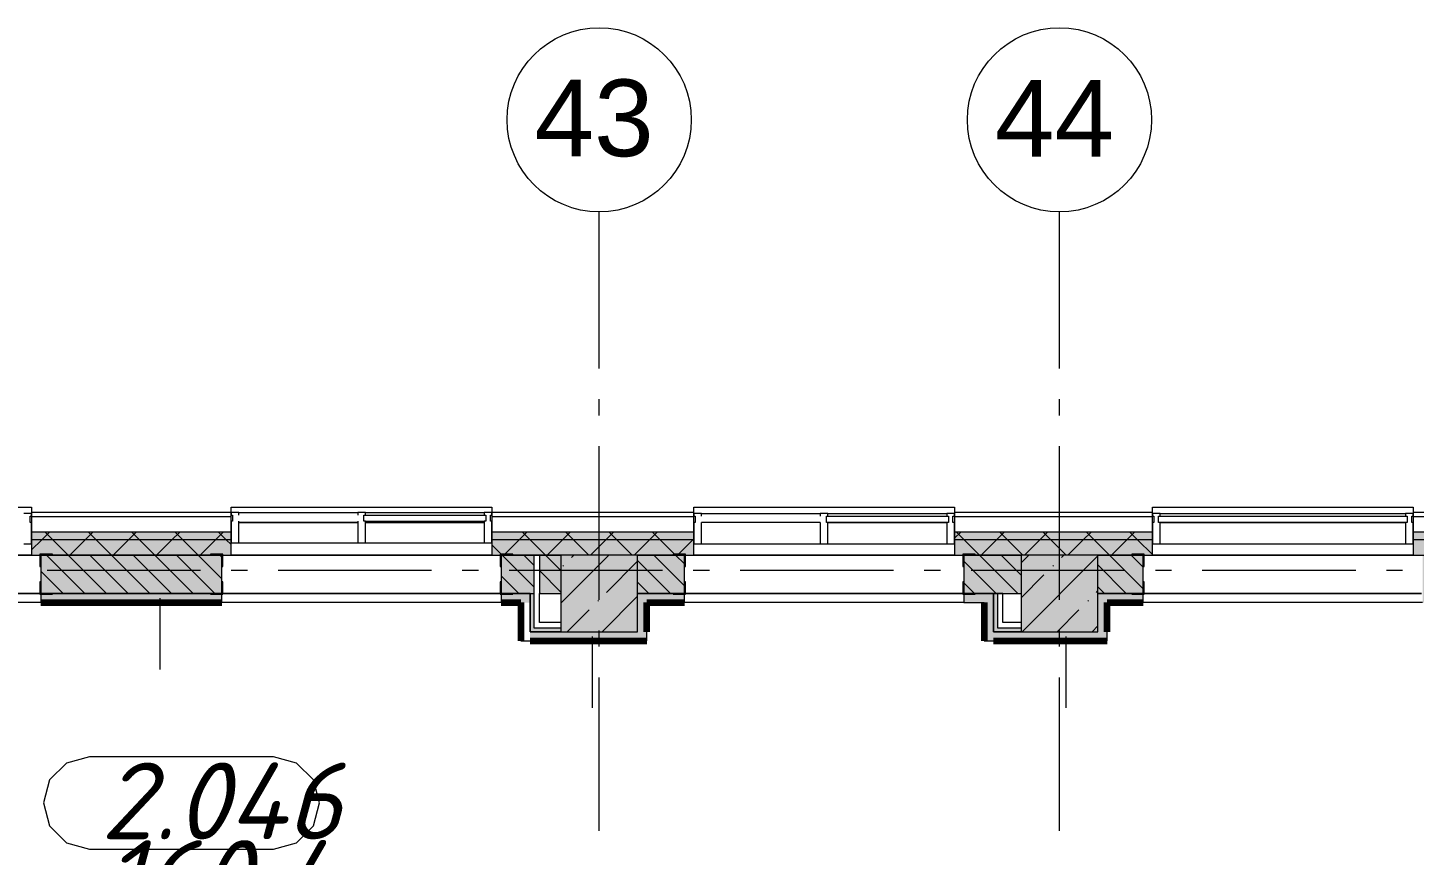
# Model space of a CAD drawing. Header units: millimetres. Extents: x -537608 to 253996, y -217170 to 186033.
# Drawn here: x -310036 to -300999, y -46857 to -41465 of the extents above; entities that cross this region are included whole.
import ezdxf

# ---------------------------------------------------------------- set-up
doc = ezdxf.new("R2010")
doc.units = ezdxf.units.MM
doc.layers.add('16) Лак 1.6м', color=160, linetype='Continuous', lineweight=90)
doc.layers.add('PDF _Геометрия', color=7, linetype='Continuous')
doc.layers.add('PDF _Текст', color=7, linetype='Continuous')
doc.layers.add('PDF _Сплошная заливка', color=7, linetype='Continuous', true_color=0xffffff)
doc.styles.add('PDF ArialMT', font='arial.ttf')
doc.styles.add('PDF ISOCPEUR Italic', font='isocpeui.ttf')

msp = doc.modelspace()

# ---------------------------------------------------------------- hatches: boundary and pattern name
at = {"layer": 'PDF _Сплошная заливка', "transparency": 33554559}
h = msp.add_hatch(color=256, dxfattribs=at)
h.paths.add_polyline_path([(-291411.3555, -44900.6677), (-291411.3555, -44800.6673), (-298005.3554, -44800.6673), (-298005.3554, -44900.6677), (-292091.069, -44900.6677)], flags=0)
h.paths.add_polyline_path([(-300051.8592, -44900.6677), (-299705.3584, -44900.6677), (-299705.3584, -44800.6673), (-301005.3596, -44800.6673), (-301005.3596, -44900.6677), (-300470.8499, -44900.6677)], flags=0)
h.paths.add_polyline_path([(-303822.7632, -44900.6677), (-302705.3583, -44900.6677), (-302705.3583, -44800.6673), (-303995.3569, -44800.6673), (-303995.3569, -44900.6677)], flags=0)
h.paths.add_polyline_path([(-306061.3579, -44900.6677), (-305695.3599, -44900.6677), (-305695.3599, -44800.6673), (-307010.3586, -44800.6673), (-307010.3586, -44900.6677), (-306336.6949, -44900.6677)], flags=0)
h.paths.add_polyline_path([(-308850.6309, -44900.6677), (-308710.3573, -44900.6677), (-308710.3573, -44800.6673), (-310010.3585, -44800.6673), (-310010.3585, -44900.6677), (-309688.6081, -44900.6677)], flags=0)
h.paths.add_polyline_path([(-312061.362, -44900.6677), (-311710.3615, -44900.6677), (-311710.3615, -44800.6673), (-313005.3593, -44800.6673), (-313005.3593, -44900.6677), (-312202.5441, -44900.6677)], flags=0)
h.paths.add_polyline_path([(-316005.3592, -44900.6677), (-314705.3622, -44900.6677), (-314705.3622, -44800.6673), (-316005.3592, -44800.6673)], flags=0)
h.paths.add_polyline_path([(-318068.389, -44900.6677), (-317705.3621, -44900.6677), (-317705.3621, -44800.6673), (-319005.3634, -44800.6673), (-319005.3634, -44900.6677), (-318906.3662, -44900.6677)], flags=0)
h.paths.add_polyline_path([(-323934.2382, -44900.6677), (-323705.3619, -44900.6677), (-323705.3619, -44800.6673), (-325005.3632, -44800.6673), (-325005.3632, -44900.6677), (-324061.3615, -44900.6677)], flags=0)
h.paths.add_polyline_path([(-321420.3022, -44900.6677), (-320705.362, -44900.6677), (-320705.362, -44800.6673), (-322005.3633, -44800.6673), (-322005.3633, -44900.6677), (-321839.293, -44900.6677)], flags=0)
h.paths.add_polyline_path([(-326705.3618, -44900.6677), (-326705.3618, -44800.6673), (-328311.3625, -44800.6673), (-328311.3625, -44900.6677), (-326867.1607, -44900.6677)], flags=0)
h.paths.add_polyline_path([(-330011.3654, -44900.6677), (-330011.3654, -44800.6673), (-331311.3624, -44800.6673), (-331311.3624, -44900.6677), (-330219.0739, -44900.6677)], flags=0)
h.paths.add_polyline_path([(-342261.3661, -44900.6677), (-339011.3695, -44900.6677), (-339011.3695, -44800.6673), (-342261.3661, -44800.6673)], flags=0)
h = msp.add_hatch(color=256, dxfattribs=at)
h.paths.add_polyline_path([(-291511.3559, -44800.6673), (-291511.3559, -44750.6671), (-298005.3554, -44750.6671), (-298005.3554, -44800.6673), (-292091.069, -44800.6673)], flags=0)
h.paths.add_polyline_path([(-302705.3583, -44800.6673), (-302705.3583, -44750.6671), (-303995.3569, -44750.6671), (-303995.3569, -44800.6673), (-302984.786, -44800.6673)], flags=0)
h.paths.add_polyline_path([(-300051.8592, -44800.6673), (-299705.3584, -44800.6673), (-299705.3584, -44750.6671), (-301005.3596, -44750.6671), (-301005.3596, -44800.6673), (-300470.8499, -44800.6673)], flags=0)
h.paths.add_polyline_path([(-305695.3599, -44800.6673), (-305695.3599, -44750.6671), (-307010.3586, -44750.6671), (-307010.3586, -44800.6673), (-305917.7084, -44800.6673)], flags=0)
h.paths.add_polyline_path([(-308850.6309, -44800.6673), (-308710.3573, -44800.6673), (-308710.3573, -44750.6671), (-310010.3585, -44750.6671), (-310010.3585, -44800.6673), (-309688.6081, -44800.6673)], flags=0)
h.paths.add_polyline_path([(-311710.3615, -44800.6673), (-311710.3615, -44750.6671), (-313005.3593, -44750.6671), (-313005.3593, -44800.6673), (-311783.5533, -44800.6673)], flags=0)
h.paths.add_polyline_path([(-318068.389, -44800.6673), (-317705.3621, -44800.6673), (-317705.3621, -44750.6671), (-319005.3634, -44750.6671), (-319005.3634, -44800.6673), (-318906.3662, -44800.6673)], flags=0)
h.paths.add_polyline_path([(-314705.3622, -44800.6673), (-314705.3622, -44750.6671), (-316005.3592, -44750.6671), (-316005.3592, -44800.6673), (-314716.4758, -44800.6673)], flags=0)
h.paths.add_polyline_path([(-320705.362, -44800.6673), (-320705.362, -44750.6671), (-322005.3633, -44750.6671), (-322005.3633, -44800.6673), (-321001.3114, -44800.6673)], flags=0)
h.paths.add_polyline_path([(-324772.2154, -44800.6673), (-323705.3619, -44800.6673), (-323705.3619, -44750.6671), (-325005.3632, -44750.6671), (-325005.3632, -44800.6673)], flags=0)
h.paths.add_polyline_path([(-326867.1607, -44800.6673), (-326705.3618, -44800.6673), (-326705.3618, -44750.6671), (-328311.3625, -44750.6671), (-328311.3625, -44800.6673), (-327286.1471, -44800.6673)], flags=0)
h.paths.add_polyline_path([(-331311.3624, -44800.6673), (-330011.3654, -44800.6673), (-330011.3654, -44750.6671), (-331311.3624, -44750.6671)], flags=0)
h.paths.add_polyline_path([(-339011.3695, -44800.6673), (-339011.3695, -44750.6671), (-342211.3659, -44750.6671), (-342211.3659, -44800.6673), (-339017.8456, -44800.6673)], flags=0)
h = msp.add_hatch(color=256, dxfattribs=at)
h.paths.add_polyline_path([(-296280.9595, -45150.6667), (-294561.356, -45150.6667), (-294561.356, -44900.6677), (-297061.3581, -44900.6677), (-297061.3581, -45150.6667), (-297001.3553, -45150.6667)], flags=0)
h.paths.add_polyline_path([(-299764.9091, -45150.6667), (-299764.9091, -44900.6677), (-300944.909, -44900.6677), (-300944.909, -45150.6667), (-300051.8592, -45150.6667)], flags=0)
h.paths.add_polyline_path([(-297561.3559, -45150.6667), (-297561.3559, -44900.6677), (-297944.9091, -44900.6677), (-297944.9091, -45150.6667), (-297801.3587, -45150.6667)], flags=0)
h.paths.add_polyline_path([(-306001.3593, -45150.6667), (-305754.9106, -45150.6667), (-305754.9106, -44900.6677), (-306061.3579, -44900.6677), (-306061.3579, -45150.6667)], flags=0)
h.paths.add_polyline_path([(-302984.786, -45150.6667), (-302764.909, -45150.6667), (-302764.909, -44900.6677), (-303061.3579, -44900.6677), (-303061.3579, -45150.6667), (-303001.3594, -45150.6667)], flags=0)
h.paths.add_polyline_path([(-303741.36, -45150.6667), (-303561.3601, -45150.6667), (-303561.3601, -44900.6677), (-303934.9106, -44900.6677), (-303934.9106, -45150.6667), (-303822.7632, -45150.6667)], flags=0)
h.paths.add_polyline_path([(-306561.36, -45150.6667), (-306561.36, -44900.6677), (-306701.358, -44900.6677), (-306701.358, -45150.6667)], flags=0)
h.paths.add_polyline_path([(-306755.6857, -45150.6667), (-306736.3607, -45150.6667), (-306736.3607, -44900.6677), (-306949.9122, -44900.6677), (-306949.9122, -45150.6667), (-306761.3608, -45150.6667)], flags=0)
h.paths.add_polyline_path([(-308850.6309, -45150.6667), (-308769.9123, -45150.6667), (-308769.9123, -44900.6677), (-309949.9121, -44900.6677), (-309949.9121, -45150.6667), (-309688.6081, -45150.6667)], flags=0)
h.paths.add_polyline_path([(-312781.3616, -45150.6667), (-312561.3598, -45150.6667), (-312561.3598, -44900.6677), (-312944.9129, -44900.6677), (-312944.9129, -45150.6667)], flags=0)
h.paths.add_polyline_path([(-315561.3597, -45150.6667), (-315561.3597, -44900.6677), (-315944.9128, -44900.6677), (-315944.9128, -45150.6667), (-315732.9329, -45150.6667)], flags=0)
h.paths.add_polyline_path([(-312061.362, -45150.6667), (-311769.9122, -45150.6667), (-311769.9122, -44900.6677), (-312061.362, -44900.6677), (-312061.362, -45134.7692)], flags=0)
h.paths.add_polyline_path([(-315061.3619, -45150.6667), (-314764.9129, -45150.6667), (-314764.9129, -44900.6677), (-315061.3619, -44900.6677), (-315061.3619, -45134.7692)], flags=0)
h.paths.add_polyline_path([(-318906.3662, -45150.6667), (-317764.9128, -45150.6667), (-317764.9128, -44900.6677), (-318944.9127, -44900.6677), (-318944.9127, -45150.6667)], flags=0)
h.paths.add_polyline_path([(-321001.3114, -45150.6667), (-320764.917, -45150.6667), (-320764.917, -44900.6677), (-321945.5326, -44900.6677), (-321945.5326, -45150.6667), (-321001.3631, -45150.6667)], flags=0)
h.paths.add_polyline_path([(-324944.9168, -45150.6667), (-324561.3637, -45150.6667), (-324561.3637, -44900.6677), (-324944.9168, -44900.6677), (-324944.9168, -44956.8232)], flags=0)
h.paths.add_polyline_path([(-324001.3631, -45150.6667), (-323765.5327, -45150.6667), (-323765.5327, -44900.6677), (-324061.3615, -44900.6677), (-324061.3615, -45150.6667)], flags=0)
h.paths.add_polyline_path([(-327561.3636, -45150.6667), (-327561.3636, -44900.6677), (-327611.3638, -44900.6677), (-327611.3638, -45150.6667)], flags=0)
h.paths.add_polyline_path([(-330551.3609, -45150.6667), (-330071.364, -45150.6667), (-330071.364, -44900.6677), (-330611.368, -44900.6677), (-330611.368, -45150.6667)], flags=0)
h.paths.add_polyline_path([(-326764.9169, -45150.6667), (-326764.9169, -44900.6677), (-327061.3657, -44900.6677), (-327061.3657, -45150.6667), (-326867.1607, -45150.6667)], flags=0)
h.paths.add_polyline_path([(-328251.3639, -45150.6667), (-328111.3659, -45150.6667), (-328111.3659, -44900.6677), (-328251.3639, -44900.6677), (-328251.3639, -44956.8232)], flags=0)
h.paths.add_polyline_path([(-331111.3615, -45150.6667), (-331111.3615, -44900.6677), (-331251.3638, -44900.6677), (-331251.3638, -45150.6667)], flags=0)
h.paths.add_polyline_path([(-339611.3634, -45150.6667), (-339071.368, -45150.6667), (-339071.368, -44900.6677), (-339611.3634, -44900.6677)], flags=0)
msp.add_hatch(color=256, dxfattribs=at).paths.add_polyline_path([(-306061.3579, -45400.6677), (-306061.3579, -44900.6677), (-306561.36, -44900.6677), (-306561.36, -45400.6677), (-306336.6949, -45400.6677)])
at = {"layer": 'PDF _Сплошная заливка', "true_color": 0xff7d7d, "transparency": 33554559}
h = msp.add_hatch(color=11, dxfattribs=at)
h.paths.add_polyline_path([(-306821.3594, -45210.6673), (-306761.3608, -45210.6673), (-306761.3608, -45150.6667), (-306949.9122, -45150.6667), (-306949.9122, -45210.6673)], flags=0)
h.paths.add_polyline_path([(-311769.9122, -45210.6673), (-311769.9122, -45150.6667), (-312001.3591, -45150.6667), (-312001.3591, -45210.6673), (-311783.5533, -45210.6673)], flags=0)
h.paths.add_polyline_path([(-308850.6309, -45210.6673), (-308769.9123, -45210.6673), (-308769.9123, -45150.6667), (-309949.9121, -45150.6667), (-309949.9121, -45210.6673), (-309688.6081, -45210.6673)], flags=0)
at = {"layer": 'PDF _Сплошная заливка', "true_color": 0x77b143, "transparency": 33554559}
msp.add_hatch(color=75, dxfattribs=at).paths.add_polyline_path([(-306761.3608, -45375.6676), (-306736.3607, -45375.6676), (-306736.3607, -45150.6667), (-306761.3608, -45150.6667), (-306761.3608, -45340.6671)])
at = {"layer": 'PDF _Сплошная заливка', "true_color": 0xff7d7d, "transparency": 33554559}
for points in [[(-306061.3579, -45400.6677), (-306001.3593, -45400.6677), (-306001.3593, -45150.6667), (-306061.3579, -45150.6667), (-306061.3579, -45312.8143)], [(-303061.3579, -45400.6677), (-303001.3594, -45400.6677), (-303001.3594, -45150.6667), (-303061.3579, -45150.6667), (-303061.3579, -45312.8143)], [(-306001.3593, -45460.6684), (-306001.3593, -45400.6677), (-306761.3608, -45400.6677), (-306761.3608, -45460.6684), (-306061.3579, -45460.6684)], [(-303561.3601, -45460.6684), (-303001.3594, -45460.6684), (-303001.3594, -45400.6677), (-303741.36, -45400.6677), (-303741.36, -45460.6684)]]:
    msp.add_hatch(color=11, dxfattribs=at).paths.add_polyline_path(points)
h = msp.add_hatch(color=11, dxfattribs=at)
h.paths.add_polyline_path([(-303741.36, -45210.6673), (-303741.36, -45150.6667), (-303934.9106, -45150.6667), (-303934.9106, -45210.6673), (-303801.3585, -45210.6673)], flags=0)
h.paths.add_polyline_path([(-305754.9106, -45210.6673), (-305754.9106, -45150.6667), (-306001.3593, -45150.6667), (-306001.3593, -45210.6673), (-305917.7084, -45210.6673)], flags=0)
h = msp.add_hatch(color=11, dxfattribs=at)
h.paths.add_polyline_path([(-297861.3573, -45210.6673), (-297801.3587, -45210.6673), (-297801.3587, -45150.6667), (-297944.9091, -45150.6667), (-297944.9091, -45210.6673)], flags=0)
h.paths.add_polyline_path([(-303001.3594, -45210.6673), (-302764.909, -45210.6673), (-302764.909, -45150.6667), (-303001.3594, -45150.6667)], flags=0)
h.paths.add_polyline_path([(-300051.8592, -45210.6673), (-299764.9091, -45210.6673), (-299764.9091, -45150.6667), (-300944.909, -45150.6667), (-300944.909, -45210.6673), (-300470.8499, -45210.6673)], flags=0)

# ---------------------------------------------------------------- linework, layer by layer
at = {"layer": '16) Лак 1.6м'}
for p, q in [((-309949.9121, -45210.6673), (-308769.9123, -45210.6673)), ((-306949.9122, -45210.6673), (-306821.3594, -45210.6673)), ((-306821.3594, -45210.6673), (-306821.3594, -45460.6684)), ((-306001.3593, -45400.6677), (-306001.3593, -45210.6673)), ((-306001.3593, -45210.6673), (-305754.9106, -45210.6673)), ((-303801.3585, -45210.6673), (-303801.3585, -45460.6684)), ((-303001.3594, -45400.6677), (-303001.3594, -45210.6673)), ((-303001.3594, -45210.6673), (-302764.909, -45210.6673)), ((-306761.3608, -45460.6684), (-306001.3593, -45460.6684)), ((-303741.36, -45460.6684), (-303001.3594, -45460.6684))]:
    msp.add_line(p, q, dxfattribs=at)
at = {"layer": 'PDF _Геометрия', "color": 253, "lineweight": 9, "true_color": 0xaaaaaa}
for p, q in [((-306311.3589, -43685.9988), (-306311.3589, -42664.7363)), ((-303311.359, -43685.9988), (-303311.359, -42664.7363)), ((-306311.3589, -43991.8325), (-306311.3589, -43885.9997)), ((-303311.359, -43991.8325), (-303311.359, -43885.9997)), ((-306311.3589, -45191.8333), (-306311.3589, -44191.8334)), ((-303311.359, -45191.8333), (-303311.359, -44191.8334)), ((-311710.3615, -44589.6671), (-310010.3585, -44589.6671)), ((-310010.3585, -44589.6671), (-310010.3585, -44623.6665)), ((-308710.3573, -44623.6665), (-308710.3573, -44589.6671)), ((-308710.3573, -44589.6671), (-307010.3586, -44589.6671)), ((-307010.3586, -44589.6671), (-307010.3586, -44623.6665)), ((-305695.3599, -44623.6665), (-305695.3599, -44589.6671)), ((-305695.3599, -44589.6671), (-303995.3569, -44589.6671)), ((-303995.3569, -44589.6671), (-303995.3569, -44623.6665)), ((-302705.3583, -44623.6665), (-302705.3583, -44589.6671)), ((-302705.3583, -44589.6671), (-301005.3596, -44589.6671)), ((-301005.3596, -44589.6671), (-301005.3596, -44623.6665)), ((-308660.3614, -44687.6673), (-307885.358, -44687.6673)), ((-307885.358, -44689.6675), (-308660.3614, -44689.6675)), ((-307835.3579, -44687.6673), (-307060.3588, -44687.6673)), ((-307060.3588, -44689.6675), (-307835.3579, -44689.6675)), ((-304870.3564, -44689.6675), (-305645.3597, -44689.6675)), ((-304820.3604, -44687.6673), (-304045.3572, -44687.6673)), ((-304045.3572, -44689.6675), (-304820.3604, -44689.6675)), ((-302655.3581, -44687.6673), (-301055.3555, -44687.6673)), ((-301055.3555, -44689.6675), (-302655.3581, -44689.6675)), ((-308909.7897, -45000.6682), (-309909.7897, -45000.6682)), ((-308603.9539, -45000.6682), (-308709.7889, -45000.6682)), ((-307403.9575, -45000.6682), (-308403.9574, -45000.6682)), ((-307098.1216, -45000.6682), (-307203.9566, -45000.6682)), ((-305898.1208, -45000.6682), (-306898.1208, -45000.6682)), ((-305592.2894, -45000.6682), (-305698.12, -45000.6682)), ((-304392.2885, -45000.6682), (-305392.2885, -45000.6682)), ((-304086.457, -45000.6682), (-304192.2876, -45000.6682)), ((-302886.4562, -45000.6682), (-303886.4562, -45000.6682)), ((-302580.6205, -45000.6682), (-302686.4554, -45000.6682)), ((-301380.6196, -45000.6682), (-302380.6196, -45000.6682)), ((-301074.7881, -45000.6682), (-301180.623, -45000.6682)), ((-306311.3589, -45497.6669), (-306311.3589, -45391.832)), ((-303311.359, -45497.6669), (-303311.359, -45391.832)), ((-306311.3589, -46697.6656), (-306311.3589, -45697.6656)), ((-303311.359, -46697.6656), (-303311.359, -45697.6656)), ((-309783.5146, -46256.4262), (-309893.3239, -46366.2334)), ((-309633.514, -46216.2327), (-309783.5146, -46256.4262)), ((-308433.5131, -46216.2327), (-309633.514, -46216.2327)), ((-308283.5168, -46256.4262), (-308433.5131, -46216.2327)), ((-308173.7075, -46366.2334), (-308283.5168, -46256.4262)), ((-309893.3239, -46366.2334), (-309933.5152, -46516.234)), ((-308133.5162, -46516.234), (-308173.7075, -46366.2334)), ((-309933.5152, -46516.234), (-309893.3239, -46666.2324)), ((-308173.7075, -46666.2324), (-308133.5162, -46516.234)), ((-309893.3239, -46666.2324), (-309783.5146, -46776.0418)), ((-308283.5168, -46776.0418), (-308173.7075, -46666.2324)), ((-309783.5146, -46776.0418), (-309633.514, -46816.2331)), ((-308433.5131, -46816.2331), (-308283.5168, -46776.0418)), ((-309633.514, -46816.2331), (-308433.5131, -46816.2331))]:
    msp.add_line(p, q, dxfattribs=at)
at = {"layer": 'PDF _Геометрия', "lineweight": 9}
for p, q in [((-310010.3585, -44630.6679), (-310060.3587, -44630.6679)), ((-308710.3573, -44623.6665), (-310010.3585, -44623.6665)), ((-310010.3585, -44623.6665), (-310010.3585, -44650.6667)), ((-310010.3585, -44647.6676), (-310010.3585, -44630.6679)), ((-308710.3573, -44650.6667), (-308710.3573, -44623.6665)), ((-308660.3614, -44623.6665), (-308710.3573, -44623.6665)), ((-308710.3573, -44623.6665), (-308710.3573, -44640.6662)), ((-308710.3573, -44640.6662), (-308700.3589, -44640.6662)), ((-308700.3589, -44640.6662), (-308700.3589, -44680.6681)), ((-308660.3614, -44640.6662), (-308660.3614, -44623.6665)), ((-308660.3614, -44623.6665), (-307885.358, -44623.6665)), ((-307835.3579, -44623.6665), (-307885.358, -44623.6665)), ((-307885.358, -44623.6665), (-307885.358, -44640.6662)), ((-307845.3604, -44680.6681), (-307845.3604, -44640.6662)), ((-307845.3604, -44640.6662), (-307835.3579, -44640.6662)), ((-307835.3579, -44623.6665), (-307060.3588, -44623.6665)), ((-307835.3579, -44640.6662), (-307835.3579, -44623.6665)), ((-307835.3579, -44640.6662), (-307060.3588, -44640.6662)), ((-307010.3586, -44623.6665), (-307060.3588, -44623.6665)), ((-307060.3588, -44623.6665), (-307060.3588, -44640.6662)), ((-307060.3588, -44640.6662), (-307050.3605, -44640.6662)), ((-307050.3605, -44640.6662), (-307050.3605, -44680.6681)), ((-307020.357, -44680.6681), (-307020.357, -44640.6662)), ((-307020.357, -44640.6662), (-307010.3586, -44640.6662)), ((-305695.3599, -44623.6665), (-307010.3586, -44623.6665)), ((-307010.3586, -44623.6665), (-307010.3586, -44650.6667)), ((-307010.3586, -44640.6662), (-307010.3586, -44623.6665)), ((-305695.3599, -44650.6667), (-305695.3599, -44623.6665)), ((-305645.3597, -44630.6679), (-305695.3599, -44630.6679)), ((-305695.3599, -44630.6679), (-305695.3599, -44647.6676)), ((-305645.3597, -44647.6676), (-305645.3597, -44630.6679)), ((-305645.3597, -44630.6679), (-304870.3564, -44630.6679)), ((-304820.3604, -44630.6679), (-304870.3564, -44630.6679)), ((-304870.3564, -44630.6679), (-304870.3564, -44647.6676)), ((-304820.3604, -44630.6679), (-304045.3572, -44630.6679)), ((-304820.3604, -44647.6676), (-304820.3604, -44630.6679)), ((-303995.3569, -44630.6679), (-304045.3572, -44630.6679)), ((-304045.3572, -44630.6679), (-304045.3572, -44647.6676)), ((-302705.3583, -44623.6665), (-303995.3569, -44623.6665)), ((-303995.3569, -44623.6665), (-303995.3569, -44650.6667)), ((-303995.3569, -44647.6676), (-303995.3569, -44630.6679)), ((-302705.3583, -44650.6667), (-302705.3583, -44623.6665)), ((-302655.3581, -44630.6679), (-302705.3583, -44630.6679)), ((-302705.3583, -44630.6679), (-302705.3583, -44647.6676)), ((-302655.3581, -44647.6676), (-302655.3581, -44630.6679)), ((-302655.3581, -44630.6679), (-301055.3555, -44630.6679)), ((-301005.3596, -44630.6679), (-301055.3555, -44630.6679)), ((-301055.3555, -44630.6679), (-301055.3555, -44647.6676)), ((-299705.3584, -44623.6665), (-301005.3596, -44623.6665)), ((-301005.3596, -44623.6665), (-301005.3596, -44650.6667)), ((-301005.3596, -44647.6676), (-301005.3596, -44630.6679)), ((-310020.3612, -44687.6673), (-310020.3612, -44647.6676)), ((-310020.3612, -44647.6676), (-310010.3585, -44647.6676)), ((-310010.3585, -44687.6673), (-310020.3612, -44687.6673)), ((-310010.3585, -44650.6667), (-310010.3585, -44750.6671)), ((-308710.3573, -44650.6667), (-310010.3585, -44650.6667)), ((-310010.3585, -44827.6675), (-310010.3585, -44687.6673)), ((-308710.3573, -44750.6671), (-308710.3573, -44650.6667)), ((-308700.3589, -44680.6681), (-308710.3573, -44680.6681)), ((-308710.3573, -44680.6681), (-308710.3573, -44820.6683)), ((-308660.3614, -44820.6683), (-308660.3614, -44680.6681)), ((-307885.358, -44680.6681), (-307885.358, -44820.6683)), ((-307835.3579, -44680.6681), (-307845.3604, -44680.6681)), ((-307835.3579, -44680.6681), (-307060.3588, -44680.6681)), ((-307835.3579, -44820.6683), (-307835.3579, -44680.6681)), ((-307050.3605, -44680.6681), (-307060.3588, -44680.6681)), ((-307060.3588, -44680.6681), (-307060.3588, -44820.6683)), ((-307010.3586, -44680.6681), (-307020.357, -44680.6681)), ((-307010.3586, -44650.6667), (-307010.3586, -44750.6671)), ((-305695.3599, -44650.6667), (-307010.3586, -44650.6667)), ((-307010.3586, -44820.6683), (-307010.3586, -44680.6681)), ((-305695.3599, -44647.6676), (-305685.3573, -44647.6676)), ((-305695.3599, -44750.6671), (-305695.3599, -44650.6667)), ((-305685.3573, -44687.6673), (-305695.3599, -44687.6673)), ((-305695.3599, -44687.6673), (-305695.3599, -44827.6675)), ((-305685.3573, -44647.6676), (-305685.3573, -44687.6673)), ((-305645.3597, -44827.6675), (-305645.3597, -44687.6673)), ((-304870.3564, -44687.6673), (-304870.3564, -44827.6675)), ((-304830.3588, -44687.6673), (-304830.3588, -44647.6676)), ((-304830.3588, -44647.6676), (-304820.3604, -44647.6676)), ((-304820.3604, -44687.6673), (-304830.3588, -44687.6673)), ((-304820.3604, -44647.6676), (-304045.3572, -44647.6676)), ((-304820.3604, -44827.6675), (-304820.3604, -44687.6673)), ((-304045.3572, -44647.6676), (-304035.3588, -44647.6676)), ((-304035.3588, -44687.6673), (-304045.3572, -44687.6673)), ((-304045.3572, -44687.6673), (-304045.3572, -44827.6675)), ((-304035.3588, -44647.6676), (-304035.3588, -44687.6673)), ((-304005.3595, -44687.6673), (-304005.3595, -44647.6676)), ((-304005.3595, -44647.6676), (-303995.3569, -44647.6676)), ((-303995.3569, -44687.6673), (-304005.3595, -44687.6673)), ((-303995.3569, -44650.6667), (-303995.3569, -44750.6671)), ((-302705.3583, -44650.6667), (-303995.3569, -44650.6667)), ((-303995.3569, -44827.6675), (-303995.3569, -44687.6673)), ((-302705.3583, -44647.6676), (-302695.3599, -44647.6676)), ((-302705.3583, -44750.6671), (-302705.3583, -44650.6667)), ((-302695.3599, -44687.6673), (-302705.3583, -44687.6673)), ((-302705.3583, -44687.6673), (-302705.3583, -44827.6675)), ((-302695.3599, -44647.6676), (-302695.3599, -44687.6673)), ((-302665.3564, -44687.6673), (-302665.3564, -44647.6676)), ((-302665.3564, -44647.6676), (-302655.3581, -44647.6676)), ((-302655.3581, -44687.6673), (-302665.3564, -44687.6673)), ((-302655.3581, -44647.6676), (-301055.3555, -44647.6676)), ((-302655.3581, -44827.6675), (-302655.3581, -44687.6673)), ((-301055.3555, -44647.6676), (-301045.3573, -44647.6676)), ((-301045.3573, -44687.6673), (-301055.3555, -44687.6673)), ((-301055.3555, -44687.6673), (-301055.3555, -44827.6675)), ((-301045.3573, -44647.6676), (-301045.3573, -44687.6673)), ((-301015.358, -44687.6673), (-301015.358, -44647.6676)), ((-301015.358, -44647.6676), (-301005.3596, -44647.6676)), ((-301005.3596, -44687.6673), (-301015.358, -44687.6673)), ((-301005.3596, -44650.6667), (-301005.3596, -44750.6671)), ((-299705.3584, -44650.6667), (-301005.3596, -44650.6667)), ((-301005.3596, -44827.6675), (-301005.3596, -44687.6673)), ((-310010.3585, -44750.6671), (-310010.3585, -44800.6673)), ((-308710.3573, -44750.6671), (-310010.3585, -44750.6671)), ((-310010.3585, -44866.9138), (-309944.1121, -44800.6673)), ((-310010.3585, -44800.6673), (-310010.3585, -44900.6677)), ((-308710.3573, -44800.6673), (-310010.3585, -44800.6673)), ((-309944.1121, -44800.6673), (-309894.1119, -44750.6671)), ((-309872.8924, -44800.6673), (-309922.8926, -44750.6671)), ((-309772.8919, -44900.6677), (-309872.8924, -44800.6673)), ((-309761.2703, -44900.6677), (-309661.2699, -44800.6673)), ((-309661.2699, -44800.6673), (-309611.2696, -44750.6671)), ((-309590.0501, -44800.6673), (-309640.0503, -44750.6671)), ((-309490.0497, -44900.6677), (-309590.0501, -44800.6673)), ((-309478.4281, -44900.6677), (-309378.4276, -44800.6673)), ((-309378.4276, -44800.6673), (-309328.4274, -44750.6671)), ((-309307.2079, -44800.6673), (-309357.2081, -44750.6671)), ((-309207.2074, -44900.6677), (-309307.2079, -44800.6673)), ((-309195.5859, -44900.6677), (-309095.5854, -44800.6673)), ((-309095.5854, -44800.6673), (-309045.5852, -44750.6671)), ((-309024.3657, -44800.6673), (-309074.3659, -44750.6671)), ((-308924.3652, -44900.6677), (-309024.3657, -44800.6673)), ((-308912.7436, -44900.6677), (-308812.7432, -44800.6673)), ((-308812.7432, -44800.6673), (-308762.743, -44750.6671)), ((-308741.5191, -44800.6673), (-308791.5193, -44750.6671)), ((-308710.3573, -44831.8292), (-308741.5191, -44800.6673)), ((-308710.3573, -44800.6673), (-308710.3573, -44750.6671)), ((-308710.3573, -44900.6677), (-308710.3573, -44800.6673)), ((-308710.3573, -44820.6683), (-308660.3614, -44820.6683)), ((-308660.3614, -44820.6683), (-307885.358, -44820.6683)), ((-307885.358, -44820.6683), (-307835.3579, -44820.6683)), ((-307835.3579, -44820.6683), (-307060.3588, -44820.6683)), ((-307060.3588, -44820.6683), (-307010.3586, -44820.6683)), ((-307010.3586, -44750.6671), (-307010.3586, -44800.6673)), ((-305695.3599, -44750.6671), (-307010.3586, -44750.6671)), ((-307010.3586, -44800.6673), (-307010.3586, -44900.6677)), ((-305695.3599, -44800.6673), (-307010.3586, -44800.6673)), ((-306932.8436, -44900.6677), (-306832.8432, -44800.6673)), ((-306832.8432, -44800.6673), (-306782.843, -44750.6671)), ((-306761.6235, -44800.6673), (-306811.6237, -44750.6671)), ((-306661.6231, -44900.6677), (-306761.6235, -44800.6673)), ((-306650.0014, -44900.6677), (-306550.001, -44800.6673)), ((-306550.001, -44800.6673), (-306500.0008, -44750.6671)), ((-306478.777, -44800.6673), (-306528.7772, -44750.6671)), ((-306378.7808, -44900.6677), (-306478.777, -44800.6673)), ((-306367.1548, -44900.6677), (-306267.1587, -44800.6673)), ((-306267.1587, -44800.6673), (-306217.1585, -44750.6671)), ((-306195.9347, -44800.6673), (-306245.9349, -44750.6671)), ((-306095.9343, -44900.6677), (-306195.9347, -44800.6673)), ((-306084.3126, -44900.6677), (-305984.3122, -44800.6673)), ((-305984.3122, -44800.6673), (-305934.312, -44750.6671)), ((-305913.0925, -44800.6673), (-305963.0927, -44750.6671)), ((-305813.0921, -44900.6677), (-305913.0925, -44800.6673)), ((-305801.4704, -44900.6677), (-305701.4699, -44800.6673)), ((-305701.4699, -44800.6673), (-305695.3599, -44794.5551)), ((-305695.3599, -44800.6673), (-305695.3599, -44750.6671)), ((-305695.3599, -44900.6677), (-305695.3599, -44800.6673)), ((-303995.3569, -44791.612), (-303954.4163, -44750.6671)), ((-303995.3569, -44750.6671), (-303995.3569, -44800.6673)), ((-302705.3583, -44750.6671), (-303995.3569, -44750.6671)), ((-303995.3569, -44800.6673), (-303995.3569, -44900.6677)), ((-302705.3583, -44800.6673), (-303995.3569, -44800.6673)), ((-303933.1925, -44800.6673), (-303983.1927, -44750.6671)), ((-303833.1921, -44900.6677), (-303933.1925, -44800.6673)), ((-303821.5705, -44900.6677), (-303721.57, -44800.6673)), ((-303721.57, -44800.6673), (-303671.5698, -44750.6671)), ((-303650.3503, -44800.6673), (-303700.3505, -44750.6671)), ((-303550.3498, -44900.6677), (-303650.3503, -44800.6673)), ((-303538.7282, -44900.6677), (-303438.7278, -44800.6673)), ((-303438.7278, -44800.6673), (-303388.7276, -44750.6671)), ((-303367.508, -44800.6673), (-303417.5083, -44750.6671)), ((-303267.5076, -44900.6677), (-303367.508, -44800.6673)), ((-303255.886, -44900.6677), (-303155.8856, -44800.6673)), ((-303155.8856, -44800.6673), (-303105.8853, -44750.6671)), ((-303084.6658, -44800.6673), (-303134.666, -44750.6671)), ((-302984.6654, -44900.6677), (-303084.6658, -44800.6673)), ((-302973.0438, -44900.6677), (-302873.0433, -44800.6673)), ((-302873.0433, -44800.6673), (-302823.0431, -44750.6671)), ((-302801.8236, -44800.6673), (-302851.8238, -44750.6671)), ((-302705.3583, -44897.1326), (-302801.8236, -44800.6673)), ((-302705.3583, -44800.6673), (-302705.3583, -44750.6671)), ((-302705.3583, -44900.6677), (-302705.3583, -44800.6673)), ((-301005.3596, -44750.6671), (-301005.3596, -44800.6673)), ((-299705.3584, -44750.6671), (-301005.3596, -44750.6671)), ((-301005.3596, -44800.6673), (-301005.3596, -44900.6677)), ((-299705.3584, -44800.6673), (-301005.3596, -44800.6673)), ((-310010.3585, -44900.6677), (-311710.3615, -44900.6677)), ((-311710.3615, -44900.6677), (-310010.3585, -44900.6677)), ((-310060.3587, -44827.6675), (-310010.3585, -44827.6675)), ((-310010.3585, -44900.6677), (-308710.3573, -44900.6677)), ((-308769.9123, -44900.6677), (-309949.9121, -44900.6677)), ((-309949.9121, -44900.6677), (-309949.9121, -45150.6667)), ((-309664.3142, -45150.6667), (-309914.3152, -44900.6677)), ((-309522.8909, -45150.6667), (-309772.8919, -44900.6677)), ((-309381.4719, -45150.6667), (-309631.473, -44900.6677)), ((-309240.0487, -45150.6667), (-309490.0497, -44900.6677)), ((-309098.6297, -45150.6667), (-309348.6264, -44900.6677)), ((-308957.2064, -45150.6667), (-309207.2074, -44900.6677)), ((-308815.7832, -45150.6667), (-309065.7842, -44900.6677)), ((-308769.9123, -45055.1186), (-308924.3652, -44900.6677)), ((-308769.9123, -44913.6975), (-308782.9419, -44900.6677)), ((-308769.9123, -45150.6667), (-308769.9123, -44900.6677)), ((-307010.3586, -44900.6677), (-308710.3573, -44900.6677)), ((-308710.3573, -44900.6677), (-307010.3586, -44900.6677)), ((-306944.4653, -44900.6677), (-307010.3586, -44834.7723)), ((-307010.3586, -44900.6677), (-306561.36, -44900.6677)), ((-306736.3607, -44900.6677), (-306949.9122, -44900.6677)), ((-306949.9122, -44900.6677), (-306949.9122, -45150.6667)), ((-306736.3607, -45108.7723), (-306944.4653, -44900.6677)), ((-306736.3607, -44967.3512), (-306803.042, -44900.6677)), ((-306701.358, -44900.6677), (-306736.3607, -44900.6677)), ((-306736.3607, -44900.6677), (-306736.3607, -45150.6667)), ((-306561.36, -44900.6677), (-306701.358, -44900.6677)), ((-306701.358, -44900.6677), (-306701.358, -45150.6667)), ((-306561.36, -45000.9308), (-306661.6231, -44900.6677)), ((-306561.36, -45213.38), (-306248.6477, -44900.6677)), ((-306061.3579, -44900.6677), (-306561.36, -44900.6677)), ((-306561.36, -44900.6677), (-306561.36, -45400.6677)), ((-306491.699, -44915.6221), (-306476.7445, -44900.6677)), ((-305754.9106, -44900.6677), (-306061.3579, -44900.6677)), ((-306061.3579, -44900.6677), (-305695.3599, -44900.6677)), ((-306061.3579, -45400.6677), (-306061.3579, -44900.6677)), ((-305754.9106, -45100.2703), (-305954.5153, -44900.6677)), ((-305754.9106, -44958.8492), (-305813.0921, -44900.6677)), ((-305754.9106, -45150.6667), (-305754.9106, -44900.6677)), ((-305695.3599, -44827.6675), (-305645.3597, -44827.6675)), ((-303995.3569, -44900.6677), (-305695.3599, -44900.6677)), ((-305695.3599, -44900.6677), (-303995.3569, -44900.6677)), ((-305645.3597, -44827.6675), (-304870.3564, -44827.6675)), ((-304870.3564, -44827.6675), (-304820.3604, -44827.6675)), ((-304820.3604, -44827.6675), (-304045.3572, -44827.6675)), ((-304045.3572, -44827.6675), (-303995.3569, -44827.6675)), ((-303995.3569, -44900.6677), (-303561.3601, -44900.6677)), ((-303561.3601, -44900.6677), (-303934.9106, -44900.6677)), ((-303934.9106, -44900.6677), (-303934.9106, -45150.6667)), ((-303583.1953, -45150.6667), (-303833.1921, -44900.6677)), ((-303561.3601, -45031.0808), (-303691.7731, -44900.6677)), ((-303561.3601, -44950.5625), (-303511.4632, -44900.6677)), ((-303061.3579, -44900.6677), (-303561.3601, -44900.6677)), ((-303561.3601, -44900.6677), (-303561.3601, -45400.6677)), ((-303555.2672, -45400.6677), (-303061.3579, -44906.7606)), ((-303298.3164, -44915.6221), (-303283.3663, -44900.6677)), ((-302764.909, -44900.6677), (-303061.3579, -44900.6677)), ((-303061.3579, -44900.6677), (-302705.3583, -44900.6677)), ((-303061.3579, -45400.6677), (-303061.3579, -44900.6677)), ((-302764.909, -45120.422), (-302984.6654, -44900.6677)), ((-302764.909, -44979.0009), (-302843.2421, -44900.6677)), ((-302764.909, -45150.6667), (-302764.909, -44900.6677)), ((-302705.3583, -44827.6675), (-302655.3581, -44827.6675)), ((-301005.3596, -44900.6677), (-302705.3583, -44900.6677)), ((-302705.3583, -44900.6677), (-301005.3596, -44900.6677)), ((-302655.3581, -44827.6675), (-301055.3555, -44827.6675)), ((-301055.3555, -44827.6675), (-301005.3596, -44827.6675)), ((-301004.7654, -44900.6677), (-301005.3596, -44900.0757)), ((-301005.3596, -44900.6677), (-299705.3584, -44900.6677)), ((-306561.36, -45142.352), (-306701.358, -45002.3518)), ((-306548.7221, -44972.6453), (-306543.9813, -44967.9045)), ((-306263.5978, -45143.7191), (-306061.3579, -44941.4791)), ((-305845.9375, -45150.6667), (-306061.3579, -44935.2442)), ((-303724.6143, -45150.6667), (-303934.9106, -44940.3725)), ((-303355.3439, -44972.6453), (-303350.603, -44967.9045)), ((-302876.0876, -45150.6667), (-303061.3579, -44965.3963)), ((-309805.7331, -45150.6667), (-309949.9121, -45006.4898)), ((-306835.8875, -45150.6667), (-306949.9122, -45036.6419)), ((-305987.3564, -45150.6667), (-306061.3579, -45076.6653)), ((-303866.0376, -45150.6667), (-303934.9106, -45081.7937)), ((-303561.3601, -45178.6615), (-303412.367, -45029.6706)), ((-309955.9103, -45150.6667), (-311759.3584, -45150.6667)), ((-311759.3584, -45150.6667), (-309955.9103, -45150.6667)), ((-309947.1564, -45150.6667), (-309949.9121, -45147.9109)), ((-309949.9121, -45150.6667), (-308769.9123, -45150.6667)), ((-309949.9121, -45150.6667), (-309949.9121, -45210.6673)), ((-308769.9123, -45150.6667), (-309949.9121, -45150.6667)), ((-309174.2027, -45180.6681), (-309174.2027, -45646.8171)), ((-308769.9123, -45210.6673), (-308769.9123, -45150.6667)), ((-306955.9104, -45150.6667), (-308763.9142, -45150.6667)), ((-308763.9142, -45150.6667), (-306955.9104, -45150.6667)), ((-306761.3608, -45150.6667), (-306949.9122, -45150.6667)), ((-306949.9122, -45150.6667), (-306949.9122, -45210.6673)), ((-306949.9122, -45150.6667), (-306761.3608, -45150.6667)), ((-306761.3608, -45150.6667), (-306761.3608, -45210.6673)), ((-306761.3608, -45340.6671), (-306761.3608, -45150.6667)), ((-306761.3608, -45150.6667), (-306736.3607, -45150.6667)), ((-306736.3607, -45150.6667), (-306736.3607, -45340.6671)), ((-306694.4642, -45150.6667), (-306701.358, -45143.7729)), ((-306701.358, -45340.6671), (-306701.358, -45150.6667)), ((-306701.358, -45150.6667), (-306561.36, -45150.6667)), ((-306292.4473, -45400.6677), (-306061.3579, -45169.5782)), ((-306001.3593, -45150.6667), (-306061.3579, -45150.6667)), ((-306061.3579, -45150.6667), (-306001.3593, -45150.6667)), ((-306001.3593, -45150.6667), (-305754.9106, -45150.6667)), ((-305754.9106, -45150.6667), (-306001.3593, -45150.6667)), ((-305754.9106, -45210.6673), (-305754.9106, -45150.6667)), ((-303940.913, -45150.6667), (-305748.9125, -45150.6667)), ((-305748.9125, -45150.6667), (-303940.913, -45150.6667)), ((-303934.9106, -45150.6667), (-303741.36, -45150.6667)), ((-303741.36, -45150.6667), (-303934.9106, -45150.6667)), ((-303934.9106, -45150.6667), (-303934.9106, -45210.6673)), ((-303741.36, -45150.6667), (-303741.36, -45210.6673)), ((-303741.36, -45210.6673), (-303741.36, -45150.6667)), ((-303716.3599, -45150.6667), (-303741.36, -45150.6667)), ((-303741.36, -45150.6667), (-303561.3601, -45150.6667)), ((-303681.3571, -45150.6667), (-303716.3599, -45150.6667)), ((-303716.3599, -45150.6667), (-303716.3599, -45340.6671)), ((-303681.3571, -45340.6671), (-303681.3571, -45150.6667)), ((-303070.2195, -45143.7191), (-303061.3579, -45134.8575)), ((-303017.5066, -45150.6667), (-303061.3579, -45106.8174)), ((-303001.3594, -45150.6667), (-303061.3579, -45150.6667)), ((-303061.3579, -45150.6667), (-303001.3594, -45150.6667)), ((-303001.3594, -45150.6667), (-302764.909, -45150.6667)), ((-302764.909, -45150.6667), (-303001.3594, -45150.6667)), ((-302764.909, -45210.6673), (-302764.909, -45150.6667)), ((-300950.9115, -45150.6667), (-302758.9109, -45150.6667)), ((-302758.9109, -45150.6667), (-300950.9115, -45150.6667)), ((-309949.9121, -45210.6673), (-311769.9122, -45210.6673)), ((-306949.9122, -45210.6673), (-308769.9123, -45210.6673)), ((-306761.3608, -45210.6673), (-306761.3608, -45400.6677)), ((-306520.5486, -45400.6677), (-306377.6484, -45257.7697)), ((-306320.6253, -45200.7444), (-306315.8844, -45196.0036)), ((-303934.9106, -45210.6673), (-305754.9106, -45210.6673)), ((-303934.9106, -45210.6673), (-303801.3585, -45210.6673)), ((-303741.36, -45400.6677), (-303741.36, -45210.6673)), ((-303741.36, -45210.6673), (-303741.36, -45340.6671)), ((-303327.166, -45400.6677), (-303184.2701, -45257.7697)), ((-303127.2427, -45200.7444), (-303122.5018, -45196.0036)), ((-300944.909, -45210.6673), (-302764.909, -45210.6673)), ((-306761.3608, -45375.6676), (-306761.3608, -45340.6671)), ((-306736.3607, -45340.6671), (-306736.3607, -45375.6676)), ((-306561.36, -45340.6671), (-306701.358, -45340.6671)), ((-303741.36, -45340.6671), (-303741.36, -45375.6676)), ((-303716.3599, -45340.6671), (-303716.3599, -45375.6676)), ((-303561.3601, -45340.6671), (-303681.3571, -45340.6671)), ((-303099.0691, -45400.6677), (-303061.3579, -45362.9566)), ((-306761.3608, -45400.6677), (-306761.3608, -45375.6676)), ((-306761.3608, -45400.6677), (-306561.36, -45400.6677)), ((-306561.36, -45400.6677), (-306761.3608, -45400.6677)), ((-306736.3607, -45375.6676), (-306561.36, -45375.6676)), ((-306561.36, -45400.6677), (-306061.3579, -45400.6677)), ((-306356.558, -45430.667), (-306356.558, -45896.8182)), ((-306001.3593, -45460.6684), (-306001.3593, -45400.6677)), ((-303741.36, -45375.6676), (-303741.36, -45400.6677)), ((-303561.3601, -45400.6677), (-303741.36, -45400.6677)), ((-303741.36, -45400.6677), (-303561.3601, -45400.6677)), ((-303716.3599, -45375.6676), (-303561.3601, -45375.6676)), ((-303561.3601, -45400.6677), (-303061.3579, -45400.6677)), ((-303268.9328, -45430.667), (-303268.9328, -45896.8182)), ((-303001.3594, -45460.6684), (-303001.3594, -45400.6677)), ((-306821.3594, -45460.6684), (-306761.3608, -45460.6684)), ((-303801.3585, -45460.6684), (-303741.36, -45460.6684))]:
    msp.add_line(p, q, dxfattribs=at)
at = {"layer": 'PDF _Геометрия', "color": 253, "lineweight": 20, "true_color": 0xaaaaaa}
for p, q in [((-309874.9118, -44894.6675), (-309955.9103, -44894.6675)), ((-309955.9103, -44894.6675), (-309955.9103, -44975.6681)), ((-309949.9121, -44975.6681), (-309949.9121, -44900.6677)), ((-309949.9121, -44900.6677), (-309874.9118, -44900.6677)), ((-309874.9118, -44900.6677), (-309874.9118, -44894.6675)), ((-308763.9142, -44894.6675), (-308844.9126, -44894.6675)), ((-308844.9126, -44894.6675), (-308844.9126, -44900.6677)), ((-308844.9126, -44900.6677), (-308769.9123, -44900.6677)), ((-308769.9123, -44900.6677), (-308769.9123, -44975.6681)), ((-308763.9142, -44975.6681), (-308763.9142, -44894.6675)), ((-306874.9119, -44894.6675), (-306955.9104, -44894.6675)), ((-306955.9104, -44894.6675), (-306955.9104, -44975.6681)), ((-306949.9122, -44975.6681), (-306949.9122, -44900.6677)), ((-306949.9122, -44900.6677), (-306874.9119, -44900.6677)), ((-306874.9119, -44900.6677), (-306874.9119, -44894.6675)), ((-305748.9125, -44894.6675), (-305829.9109, -44894.6675)), ((-305829.9109, -44894.6675), (-305829.9109, -44900.6677)), ((-305829.9109, -44900.6677), (-305754.9106, -44900.6677)), ((-305754.9106, -44900.6677), (-305754.9106, -44975.6681)), ((-305748.9125, -44975.6681), (-305748.9125, -44894.6675)), ((-303859.9103, -44894.6675), (-303940.913, -44894.6675)), ((-303940.913, -44894.6675), (-303940.913, -44975.6681)), ((-303934.9106, -44975.6681), (-303934.9106, -44900.6677)), ((-303934.9106, -44900.6677), (-303859.9103, -44900.6677)), ((-303859.9103, -44900.6677), (-303859.9103, -44894.6675)), ((-302758.9109, -44894.6675), (-302839.9094, -44894.6675)), ((-302839.9094, -44894.6675), (-302839.9094, -44900.6677)), ((-302839.9094, -44900.6677), (-302764.909, -44900.6677)), ((-302764.909, -44900.6677), (-302764.909, -44975.6681)), ((-302758.9109, -44975.6681), (-302758.9109, -44894.6675)), ((-309955.9103, -44975.6681), (-309949.9121, -44975.6681)), ((-308769.9123, -44975.6681), (-308763.9142, -44975.6681)), ((-306955.9104, -44975.6681), (-306949.9122, -44975.6681)), ((-305754.9106, -44975.6681), (-305748.9125, -44975.6681)), ((-303940.913, -44975.6681), (-303934.9106, -44975.6681)), ((-302764.909, -44975.6681), (-302758.9109, -44975.6681)), ((-309949.9121, -45075.6664), (-309955.9103, -45075.6664)), ((-309955.9103, -45075.6664), (-309955.9103, -45156.6669)), ((-309949.9121, -45150.6667), (-309949.9121, -45075.6664)), ((-308769.9123, -45075.6664), (-308769.9123, -45150.6667)), ((-308763.9142, -45075.6664), (-308769.9123, -45075.6664)), ((-308763.9142, -45156.6669), (-308763.9142, -45075.6664)), ((-306949.9122, -45075.6664), (-306955.9104, -45075.6664)), ((-306955.9104, -45075.6664), (-306955.9104, -45156.6669)), ((-306949.9122, -45150.6667), (-306949.9122, -45075.6664)), ((-305754.9106, -45075.6664), (-305754.9106, -45150.6667)), ((-305748.9125, -45075.6664), (-305754.9106, -45075.6664)), ((-305748.9125, -45156.6669), (-305748.9125, -45075.6664)), ((-303934.9106, -45075.6664), (-303940.913, -45075.6664)), ((-303940.913, -45075.6664), (-303940.913, -45156.6669)), ((-303934.9106, -45150.6667), (-303934.9106, -45075.6664)), ((-302764.909, -45075.6664), (-302764.909, -45150.6667)), ((-302758.9109, -45075.6664), (-302764.909, -45075.6664)), ((-302758.9109, -45156.6669), (-302758.9109, -45075.6664)), ((-309955.9103, -45156.6669), (-309874.9118, -45156.6669)), ((-309874.9118, -45150.6667), (-309949.9121, -45150.6667)), ((-309874.9118, -45156.6669), (-309874.9118, -45150.6667)), ((-308769.9123, -45150.6667), (-308844.9126, -45150.6667)), ((-308844.9126, -45150.6667), (-308844.9126, -45156.6669)), ((-308844.9126, -45156.6669), (-308763.9142, -45156.6669)), ((-306955.9104, -45156.6669), (-306874.9119, -45156.6669)), ((-306874.9119, -45150.6667), (-306949.9122, -45150.6667)), ((-306874.9119, -45156.6669), (-306874.9119, -45150.6667)), ((-305754.9106, -45150.6667), (-305829.9109, -45150.6667)), ((-305829.9109, -45150.6667), (-305829.9109, -45156.6669)), ((-305829.9109, -45156.6669), (-305748.9125, -45156.6669)), ((-303940.913, -45156.6669), (-303859.9103, -45156.6669)), ((-303859.9103, -45150.6667), (-303934.9106, -45150.6667)), ((-303859.9103, -45156.6669), (-303859.9103, -45150.6667)), ((-302764.909, -45150.6667), (-302839.9094, -45150.6667)), ((-302839.9094, -45150.6667), (-302839.9094, -45156.6669)), ((-302839.9094, -45156.6669), (-302758.9109, -45156.6669))]:
    msp.add_line(p, q, dxfattribs=at)
at = {"layer": 'PDF _Геометрия', "lineweight": 20}
for centre, radius in [((-306311.3599, -42064.7381), 599.9992), ((-303311.357, -42064.7376), 600.0006)]:
    msp.add_circle(centre, radius, dxfattribs=at)
at = {"layer": 'PDF _Сплошная заливка', "lineweight": 35, "transparency": 33554559}
msp.add_solid([(-303061.3579, -45400.6677), (-303061.3579, -44900.6677), (-303561.3601, -45400.6677), (-303561.3601, -44900.6677)], dxfattribs=at)
at = {"layer": 'PDF _Сплошная заливка', "color": 75, "lineweight": 35, "true_color": 0x77b143, "transparency": 33554559}
for points in [[(-303716.3599, -45375.6676), (-303716.3599, -45150.6667), (-303741.36, -45375.6676), (-303741.36, -45150.6667)], [(-306561.36, -45400.6677), (-306561.36, -45375.6676), (-306761.3608, -45400.6677), (-306761.3608, -45375.6676)], [(-303561.3601, -45400.6677), (-303561.3601, -45375.6676), (-303741.36, -45400.6677), (-303741.36, -45375.6676)]]:
    msp.add_solid(points, dxfattribs=at)
at = {"layer": 'PDF _Сплошная заливка', "color": 11, "lineweight": 35, "true_color": 0xff7d7d, "transparency": 33554559}
msp.add_solid([(-303741.36, -45460.6684), (-303741.36, -45210.6673), (-303801.3585, -45460.6684), (-303801.3585, -45210.6673)], dxfattribs=at)

# ---------------------------------------------------------------- texts
at = {"layer": 'PDF _Текст', "char_height": 500, "attachment_point": 4}
for s, insert, style in [('43', (-306732.916, -42055.6633), 'PDF ArialMT'), ('44', (-303732.9161, -42055.6633), 'PDF ArialMT'), ('2.046', (-309560.8475, -46502.946), 'PDF ISOCPEUR Italic'), ('160,4', (-309540.8465, -47066.8951), 'PDF ISOCPEUR Italic')]:
    msp.add_mtext(s, dxfattribs=dict(at, insert=insert, style=style))

doc.saveas('drawing.dxf')
